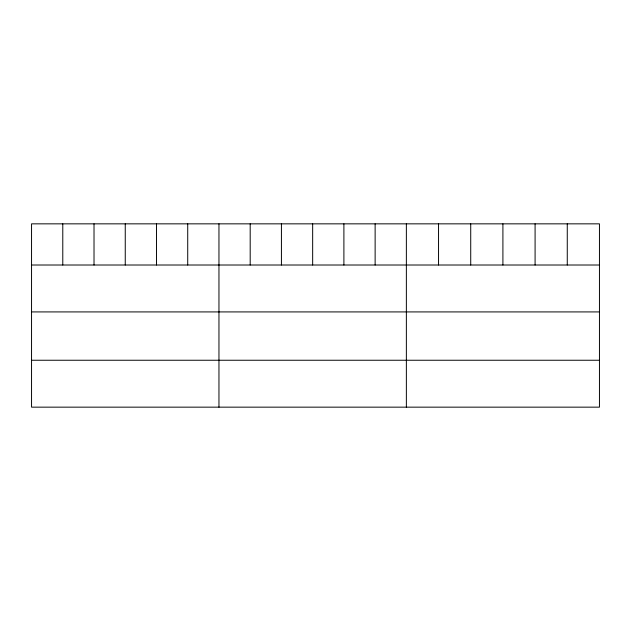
<?xml version="1.0" encoding="UTF-8"?>
<svg xmlns="http://www.w3.org/2000/svg" width="631" height="631" viewBox="0 0 631 631"><rect width="100%" height="100%" fill="white"/><g stroke="black" fill="none" stroke-linecap="round" stroke-linejoin="round"><path stroke-width="0.95" d="M599.45 265.012L599.45 407.153L31.55 407.153L31.55 223.847L599.45 223.847L599.45 265.012L31.55 265.012M31.55 311.919L599.45 311.919M31.55 360.246L599.45 360.246M567.269 223.847L567.269 265.012M535.088 223.847L535.088 265.012M502.907 223.847L502.907 265.012M470.726 223.847L470.726 265.012M438.545 223.847L438.545 265.012M406.364 223.847L406.364 407.153M375.13 223.847L375.13 265.012M343.895 223.847L343.895 265.012M312.66 223.847L312.66 265.012M281.426 223.847L281.426 265.012M250.191 223.847L250.191 265.012M218.957 223.847L218.957 407.153M187.722 223.847L187.722 265.012M156.488 223.847L156.488 265.012M125.254 223.847L125.254 265.012M94.019 223.847L94.019 265.012M62.784 223.847L62.784 265.012"/></g></svg>
